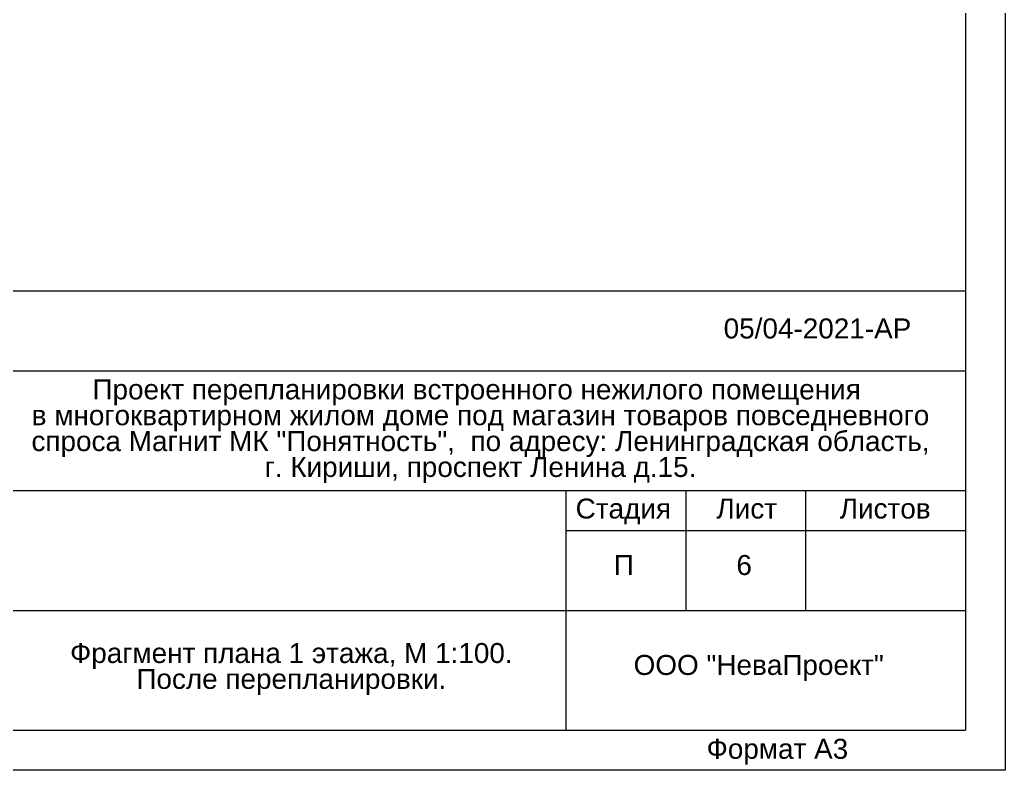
# Model space of a CAD drawing. Header units: metres. Extents: x 1647.3 to 1708.8, y -76.7 to -8.6.
# Drawn here: x 1696.51 to 1708.85, y -73.78 to -64.39 of the extents above; entities that cross this region are included whole.
import ezdxf
from ezdxf.enums import TextEntityAlignment as Align

# ---------------------------------------------------------------- set-up
doc = ezdxf.new("R2010")
doc.units = ezdxf.units.M
doc.header["$MEASUREMENT"] = 0
doc.layers.add('Level 50', color=7, linetype='Continuous', lineweight=0)
doc.layers.add('Level 63', color=7, linetype='Continuous', lineweight=0)
doc.styles.add('GOST 2.304', font='CS_Gost2304.shx')
doc.styles.add('Style-Arial', font='arial.ttf')

# ---------------------------------------------------------------- blocks, each defined once
blk = doc.blocks.new('*U526')
at = {"layer": 'Level 50', "color": 7, "linetype": 'Continuous', "lineweight": 0}
for p, q in [((30.763, 14.5), (30.763, -14.5)), ((30.763, -14.5), (-30.737, -14.5))]:
    blk.add_line(p, q, dxfattribs=at)
at = {"layer": 'Level 50', "color": 7, "linetype": 'Continuous', "lineweight": 13}
for p in [(30.263, 14), (-29.176, -14)]:
    blk.add_line(p, (30.263, -14), dxfattribs=at)
at = {"layer": 'Level 63', "color": 7, "linetype": 'Continuous', "lineweight": 13}
for p, q in [((11.763, -8.5), (30.263, -8.5)), ((18.263, -9.5), (30.263, -9.5)), ((18.263, -11), (30.263, -11)), ((25.263, -11.5), (30.263, -11.5)), ((18.263, -12.5), (30.263, -12.5))]:
    blk.add_line(p, q, dxfattribs=at)
at = {"layer": 'Level 63', "color": 7, "linetype": 'Continuous', "lineweight": 13, "flags": 128}
for points in [[(25.263, -11), (25.263, -14)], [(26.763, -11), (26.763, -12.5)], [(28.263, -11), (28.263, -12.5)]]:
    blk.add_lwpolyline(points, dxfattribs=at)
at = {"color": 7, "linetype": 'Continuous', "lineweight": 13, "style": 'Style-Arial'}
blk.add_text('ООО "НеваПроект"', height=0.25, dxfattribs=at).set_placement((26.11, -13.057), align=Align.TOP_LEFT)
at = {"layer": 'Level 63', "color": 7, "linetype": 'Continuous', "lineweight": 0, "style": 'Style-Arial'}
for s, p in [('Стадия', (25.981, -11.225)), ('Лист', (27.526, -11.225)), ('Листов', (29.259, -11.225)), ('Формат А3', (27.91, -14.231))]:
    blk.add_text(s, height=0.25, dxfattribs=at).set_placement(p, align=Align.MIDDLE_CENTER)

msp = doc.modelspace()

# ---------------------------------------------------------------- block references
at = {"layer": 'Level 50', "color": 7, "linetype": 'Continuous', "lineweight": 13}
msp.add_blockref('*U526', (1678.08518472, -59.28030757), dxfattribs=at)

# ---------------------------------------------------------------- texts
at = {"color": 7, "linetype": 'Continuous', "lineweight": 13, "style": 'Style-Arial'}
msp.add_text('05/04-2021-АР', height=0.25, dxfattribs=at).set_placement((1706.49693941, -68.12670613), align=Align.TOP_CENTER)
at = {"color": 7, "linetype": 'Continuous', "lineweight": 13, "char_height": 0.25, "line_spacing_factor": 0.776524, "style": 'Style-Arial'}
for s, insert, attachment_point in [('Проект перепланировки встроенного нежилого помещения\\P в многоквартирном жилом доме под магазин товаров повседневного\\P спроса Магнит МК "Понятность",  по адресу: Ленинградская область,\\P г. Кириши, проспект Ленина д.15.', (1702.22995194, -68.88913329), 2), ('Фрагмент плана 1 этажа, М 1:100.\\PПосле перепланировки.\\P', (1699.91038675, -72.51253091), 5)]:
    msp.add_mtext(s, dxfattribs=dict(at, insert=insert, attachment_point=attachment_point))
at = {"color": 7, "linetype": 'Continuous', "lineweight": 0, "char_height": 0.25, "attachment_point": 5, "line_spacing_factor": 0.72, "style": 'GOST 2.304'}
for s, insert in [('\\fArial|b0|i0|c204204|p39;П', (1704.07360677, -71.21360683)), ('\\fArial|b0|i0|c204204|p39;6', (1705.57890573, -71.21360683))]:
    msp.add_mtext(s, dxfattribs=dict(at, insert=insert))

doc.saveas('drawing.dxf')
